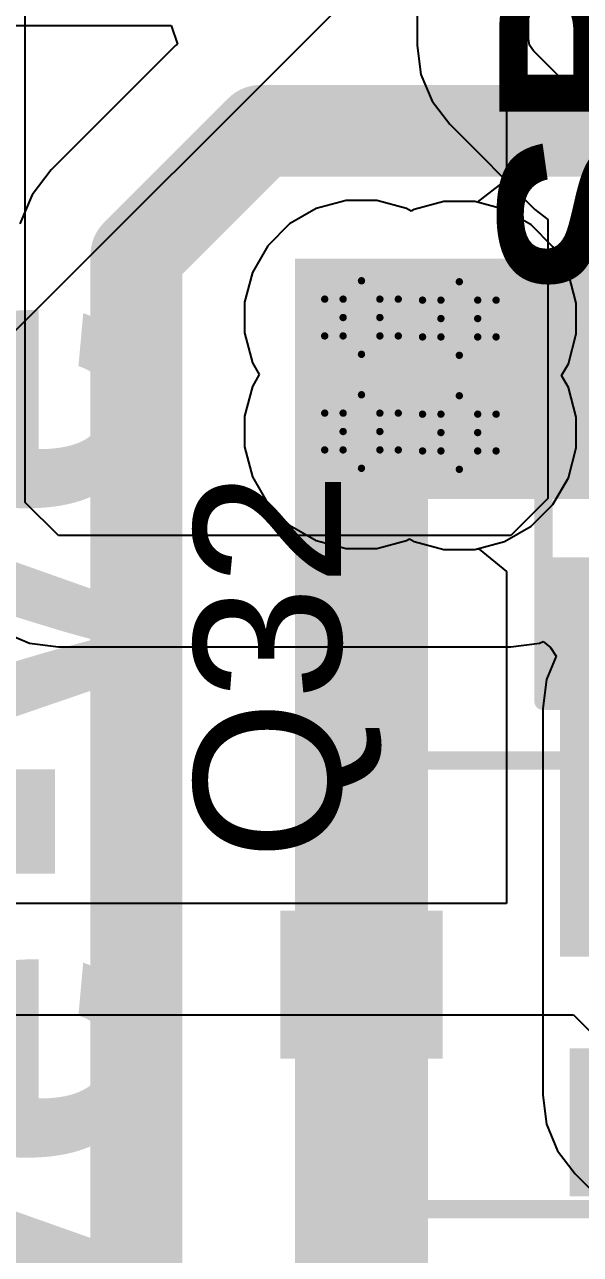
# Model space of a CAD drawing. Header units: inches. Extents: x -3 to 5437, y -3 to 5435.
# Drawn here: x 11.6 to 15.44, y 8.19 to 16.69 of the extents above; entities that cross this region are included whole.
import ezdxf

# ---------------------------------------------------------------- set-up
doc = ezdxf.new("R2010")
doc.units = ezdxf.units.IN
for name, color, linetype in [('Bottom Layer', 5, 'Continuous'), ('Bottom Solder', 6, 'Continuous'), ('Drill Drawing', 1, 'Continuous'), ('GND', 16, 'Continuous'), ('PWR', 76, 'Continuous'), ('Top Layer', 1, 'Continuous'), ('Top Overlay', 2, 'Continuous'), ('Top Paste', 8, 'Continuous'), ('Top Solder', 216, 'Continuous'), ('Via Holes', 16, 'Continuous')]:
    doc.layers.add(name, color=color, linetype=linetype)
doc.styles.add('Arial', font='', dxfattribs={"height": 0.2})
doc.styles.add('Arial_Bold', font='', dxfattribs={"height": 0.2})
doc.styles.get('Arial').set_extended_font_data('Arial')
doc.styles.get('Arial_Bold').set_extended_font_data('Arial', bold=True)

# ---------------------------------------------------------------- blocks, each defined once
blk = doc.blocks.new('S______B______244')
at = {"layer": 'Top Layer'}
for points in [[(-1.143, -0.4445), (-1.143, 0.4445), (-0.381, 0.4445), (-0.381, -0.4445)], [(0.381, -0.4445), (0.381, 0.4445), (1.143, 0.4445), (1.143, -0.4445)]]:
    blk.add_hatch(color=1, dxfattribs=at).paths.add_polyline_path(points)
at = {"layer": 'Top Paste'}
for points in [[(-1.143, -0.4445), (-1.143, 0.4445), (-0.381, 0.4445), (-0.381, -0.4445)], [(0.381, -0.4445), (0.381, 0.4445), (1.143, 0.4445), (1.143, -0.4445)]]:
    blk.add_hatch(color=8, dxfattribs=at).paths.add_polyline_path(points)
at = {"layer": 'Top Solder'}
for points in [[(-1.2446, -0.5461), (-1.2446, 0.5461), (-0.2794, 0.5461), (-0.2794, -0.5461)], [(0.2794, -0.5461), (0.2794, 0.5461), (1.2446, 0.5461), (1.2446, -0.5461)]]:
    blk.add_hatch(color=216, dxfattribs=at).paths.add_polyline_path(points)
at = {"layer": 'Top Overlay'}
for points in [[(-1.27, 0.5588, 0.127, 0.127, 0), (-1.27, -0.5588, 0.127, 0.127, 0)], [(-1.27, 0.5588, 0.127, 0.127, 0), (1.27, 0.5588, 0.127, 0.127, 0)], [(1.27, 0.5588, 0.127, 0.127, 0), (1.27, -0.5588, 0.127, 0.127, 0)], [(-1.27, -0.5588, 0.127, 0.127, 0), (1.27, -0.5588, 0.127, 0.127, 0)]]:
    blk.add_lwpolyline(points, format="xyseb", dxfattribs=at)
for points in [[(-1.30175, 0.5588, 0.0635, 0.0635, 1), (-1.23825, 0.5588, 0.0635, 0.0635, 1)], [(-1.30175, 0.5588, 0.0635, 0.0635, 1), (-1.23825, 0.5588, 0.0635, 0.0635, 1)], [(1.23825, 0.5588, 0.0635, 0.0635, 1), (1.30175, 0.5588, 0.0635, 0.0635, 1)], [(1.23825, 0.5588, 0.0635, 0.0635, 1), (1.30175, 0.5588, 0.0635, 0.0635, 1)], [(-1.30175, -0.5588, 0.0635, 0.0635, 1), (-1.23825, -0.5588, 0.0635, 0.0635, 1)], [(-1.30175, -0.5588, 0.0635, 0.0635, 1), (-1.23825, -0.5588, 0.0635, 0.0635, 1)], [(1.23825, -0.5588, 0.0635, 0.0635, 1), (1.30175, -0.5588, 0.0635, 0.0635, 1)], [(1.23825, -0.5588, 0.0635, 0.0635, 1), (1.30175, -0.5588, 0.0635, 0.0635, 1)]]:
    blk.add_lwpolyline(points, format="xyseb", close=True, dxfattribs=at)
blk = doc.blocks.new('SOT_23_266')
at = {"layer": 'Top Layer'}
for points in [[(-0.41, 1.46), (0.41, 1.46), (0.41, 0.54), (-0.41, 0.54)], [(-1.36, -0.54), (-0.54, -0.54), (-0.54, -1.46), (-1.36, -1.46)], [(0.54, -0.54), (1.36, -0.54), (1.36, -1.46), (0.54, -1.46)]]:
    blk.add_hatch(color=1, dxfattribs=at).paths.add_polyline_path(points)
at = {"layer": 'Top Paste'}
for points in [[(-0.41, 1.46), (0.41, 1.46), (0.41, 0.54), (-0.41, 0.54)], [(-1.36, -0.54), (-0.54, -0.54), (-0.54, -1.46), (-1.36, -1.46)], [(0.54, -0.54), (1.36, -0.54), (1.36, -1.46), (0.54, -1.46)]]:
    blk.add_hatch(color=8, dxfattribs=at).paths.add_polyline_path(points)
at = {"layer": 'Top Solder'}
for points in [[(-0.5116, 1.5616), (0.5116, 1.5616), (0.5116, 0.4384), (-0.5116, 0.4384)], [(-1.4616, -0.4384), (-0.4384, -0.4384), (-0.4384, -1.5616), (-1.4616, -1.5616)], [(0.4384, -0.4384), (1.4616, -0.4384), (1.4616, -1.5616), (0.4384, -1.5616)]]:
    blk.add_hatch(color=216, dxfattribs=at).paths.add_polyline_path(points)
at = {"layer": 'Top Overlay'}
for points in [[(-1.5494, 0.8128, 0.127, 0.127, 0), (-0.5588, 0.8128, 0.127, 0.127, 0)], [(-1.5494, 0.8128, 0.127, 0.127, 0), (-1.5494, -0.5842, 0.127, 0.127, 0)], [(0.5588, 0.8128, 0.127, 0.127, 0), (1.5494, 0.8128, 0.127, 0.127, 0)], [(1.5494, 0.8128, 0.127, 0.127, 0), (1.5494, -0.5842, 0.127, 0.127, 0)], [(-0.3302, -0.7874, 0.127, 0.127, 0), (0.3302, -0.7874, 0.127, 0.127, 0)], [(-1.6764, -1.0414, 0.127, 0.127, 0), (-1.6764, -1.2954, 0.127, 0.127, 0)], [(-1.6764, -1.0414, 0.127, 0.127, 0), (-1.5494, -1.1684, 0.127, 0.127, 0)], [(-1.5494, -1.1684, 0.127, 0.127, 0), (-1.6764, -1.2954, 0.127, 0.127, 0)]]:
    blk.add_lwpolyline(points, format="xyseb", dxfattribs=at)
for points in [[(-1.5812, 0.8128, 0.0635, 0.0635, 1), (-1.5176, 0.8128, 0.0635, 0.0635, 1)], [(-1.5812, 0.8128, 0.0635, 0.0635, 1), (-1.5176, 0.8128, 0.0635, 0.0635, 1)], [(-0.5905, 0.8128, 0.0635, 0.0635, 1), (-0.5271, 0.8128, 0.0635, 0.0635, 1)], [(0.5271, 0.8128, 0.0635, 0.0635, 1), (0.5905, 0.8128, 0.0635, 0.0635, 1)], [(1.5176, 0.8128, 0.0635, 0.0635, 1), (1.5812, 0.8128, 0.0635, 0.0635, 1)], [(1.5176, 0.8128, 0.0635, 0.0635, 1), (1.5812, 0.8128, 0.0635, 0.0635, 1)], [(-1.5812, -0.5842, 0.0635, 0.0635, 1), (-1.5176, -0.5842, 0.0635, 0.0635, 1)], [(1.5176, -0.5842, 0.0635, 0.0635, 1), (1.5812, -0.5842, 0.0635, 0.0635, 1)], [(-0.3619, -0.7874, 0.0635, 0.0635, 1), (-0.2984, -0.7874, 0.0635, 0.0635, 1)], [(0.2984, -0.7874, 0.0635, 0.0635, 1), (0.3619, -0.7874, 0.0635, 0.0635, 1)], [(-1.7082, -1.0414, 0.0635, 0.0635, 1), (-1.6446, -1.0414, 0.0635, 0.0635, 1)], [(-1.7082, -1.0414, 0.0635, 0.0635, 1), (-1.6446, -1.0414, 0.0635, 0.0635, 1)], [(-1.5812, -1.1684, 0.0635, 0.0635, 1), (-1.5176, -1.1684, 0.0635, 0.0635, 1)], [(-1.5812, -1.1684, 0.0635, 0.0635, 1), (-1.5176, -1.1684, 0.0635, 0.0635, 1)], [(-1.7082, -1.2954, 0.0635, 0.0635, 1), (-1.6446, -1.2954, 0.0635, 0.0635, 1)], [(-1.7082, -1.2954, 0.0635, 0.0635, 1), (-1.6446, -1.2954, 0.0635, 0.0635, 1)]]:
    blk.add_lwpolyline(points, format="xyseb", close=True, dxfattribs=at)

msp = doc.modelspace()

# ---------------------------------------------------------------- hatches: boundary and pattern name
at = {"layer": 'Bottom Layer'}
h = msp.add_hatch(color=5, dxfattribs=at)
edge = h.paths.add_edge_path()
edge.add_arc((13.9294, 14.6628), 0.3, 0, 360)
h = msp.add_hatch(color=5, dxfattribs=at)
edge = h.paths.add_edge_path()
edge.add_arc((14.605, 14.6558), 0.3, 0, 360)
h = msp.add_hatch(color=5, dxfattribs=at)
edge = h.paths.add_edge_path()
edge.add_arc((13.9294, 13.8755), 0.3, 0, 360)
h = msp.add_hatch(color=5, dxfattribs=at)
edge = h.paths.add_edge_path()
edge.add_arc((14.605, 13.8684), 0.3, 0, 360)
at = {"layer": 'Bottom Solder'}
h = msp.add_hatch(color=6, dxfattribs=at)
edge = h.paths.add_edge_path()
edge.add_arc((13.9294, 14.6628), 0.15, 0, 360)
h = msp.add_hatch(color=6, dxfattribs=at)
edge = h.paths.add_edge_path()
edge.add_arc((14.605, 14.6558), 0.15, 0, 360)
h = msp.add_hatch(color=6, dxfattribs=at)
edge = h.paths.add_edge_path()
edge.add_arc((13.9294, 13.8755), 0.15, 0, 360)
h = msp.add_hatch(color=6, dxfattribs=at)
edge = h.paths.add_edge_path()
edge.add_arc((14.605, 13.8684), 0.15, 0, 360)
at = {"layer": 'GND'}
h = msp.add_hatch(color=16, dxfattribs=at)
edge = h.paths.add_edge_path()
edge.add_arc((13.9294, 14.6628), 0.3, 0, 360)
h = msp.add_hatch(color=16, dxfattribs=at)
edge = h.paths.add_edge_path()
edge.add_arc((14.605, 14.6558), 0.3, 0, 360)
h = msp.add_hatch(color=16, dxfattribs=at)
edge = h.paths.add_edge_path()
edge.add_arc((13.9294, 13.8755), 0.3, 0, 360)
h = msp.add_hatch(color=16, dxfattribs=at)
edge = h.paths.add_edge_path()
edge.add_arc((14.605, 13.8684), 0.3, 0, 360)
at = {"layer": 'PWR'}
h = msp.add_hatch(color=76, dxfattribs=at)
edge = h.paths.add_edge_path()
edge.add_arc((13.9294, 14.6628), 0.3, 0, 360)
h = msp.add_hatch(color=76, dxfattribs=at)
edge = h.paths.add_edge_path()
edge.add_arc((14.605, 14.6558), 0.3, 0, 360)
h = msp.add_hatch(color=76, dxfattribs=at)
edge = h.paths.add_edge_path()
edge.add_arc((13.9294, 13.8755), 0.3, 0, 360)
h = msp.add_hatch(color=76, dxfattribs=at)
edge = h.paths.add_edge_path()
edge.add_arc((14.605, 13.8684), 0.3, 0, 360)
at = {"layer": 'Top Layer'}
for points in [[(13.4694, 13.4101), (16.1891, 13.4101), (16.1891, 15.0701), (13.4694, 15.0701)], [(14.3894, 14.4281), (13.4694, 14.4281), (13.4694, 6.9986), (14.3894, 6.9986)], [(15.3001, 10.2479), (17.9925, 10.2479), (17.9925, 12.9041), (15.3001, 12.9041)]]:
    msp.add_hatch(color=1, dxfattribs=at).paths.add_polyline_path(points)
h = msp.add_hatch(color=1, dxfattribs=at)
edge = h.paths.add_edge_path()
edge.add_arc((13.9294, 14.6628), 0.3, 0, 360)
h = msp.add_hatch(color=1, dxfattribs=at)
edge = h.paths.add_edge_path()
edge.add_arc((14.605, 14.6558), 0.3, 0, 360)
h = msp.add_hatch(color=1, dxfattribs=at)
edge = h.paths.add_edge_path()
edge.add_arc((13.9294, 13.8755), 0.3, 0, 360)
h = msp.add_hatch(color=1, dxfattribs=at)
edge = h.paths.add_edge_path()
edge.add_arc((14.605, 13.8684), 0.3, 0, 360)
at = {"layer": 'Top Solder'}
h = msp.add_hatch(color=216, dxfattribs=at)
edge = h.paths.add_edge_path()
edge.add_arc((13.9294, 14.6628), 0.15, 0, 360)
h = msp.add_hatch(color=216, dxfattribs=at)
edge = h.paths.add_edge_path()
edge.add_arc((14.605, 14.6558), 0.15, 0, 360)
h = msp.add_hatch(color=216, dxfattribs=at)
edge = h.paths.add_edge_path()
edge.add_arc((13.9294, 13.8755), 0.15, 0, 360)
h = msp.add_hatch(color=216, dxfattribs=at)
edge = h.paths.add_edge_path()
edge.add_arc((14.605, 13.8684), 0.15, 0, 360)
at = {"layer": 'Via Holes'}
h = msp.add_hatch(color=7, dxfattribs=at)
edge = h.paths.add_edge_path()
edge.add_arc((13.9294, 14.6628), 0.15, 0, 360)
h = msp.add_hatch(color=7, dxfattribs=at)
edge = h.paths.add_edge_path()
edge.add_arc((14.605, 14.6558), 0.15, 0, 360)
h = msp.add_hatch(color=7, dxfattribs=at)
edge = h.paths.add_edge_path()
edge.add_arc((13.9294, 13.8755), 0.15, 0, 360)
h = msp.add_hatch(color=7, dxfattribs=at)
edge = h.paths.add_edge_path()
edge.add_arc((14.605, 13.8684), 0.15, 0, 360)

# ---------------------------------------------------------------- linework, layer by layer
at = {"layer": 'Bottom Layer'}
for p, q in [((11.6078, 13.3858), (11.6078, 24.9174)), ((14.3137, 19.7426), (14.3137, 16.5408)), ((15.0823, 16.5911), (15.0823, 19.6922)), ((15.0886, 16.5433), (15.0823, 16.5911)), ((14.3137, 16.5408), (14.3137, 16.5407)), ((14.3137, 16.5407), (14.3399, 16.3418)), ((15.1179, 16.5051), (15.0886, 16.5433)), ((15.6353, 15.9877), (15.1179, 16.5051)), ((14.3399, 16.3418), (14.4167, 16.1564)), ((14.4167, 16.1564), (14.5388, 15.9973)), ((14.5388, 15.9973), (15.1275, 15.4086)), ((15.1275, 15.4086), (15.2174, 15.3396)), ((15.2174, 15.3396), (15.2174, 13.414)), ((11.8364, 13.1572), (11.6078, 13.3858)), ((15.2174, 13.414), (14.9606, 13.1572)), ((14.9606, 13.1572), (11.8364, 13.1572)), ((11.4521, 12.4916), (11.6375, 12.4148)), ((11.6375, 12.4148), (11.8364, 12.3886)), ((14.9606, 12.3886), (15.1595, 12.4148)), ((15.1595, 12.4148), (15.1831, 12.4246)), ((15.1831, 12.4246), (15.2351, 12.3849)), ((11.8364, 12.3886), (14.9606, 12.3886)), ((15.2746, 12.325), (15.2072, 12.1623)), ((15.2351, 12.3849), (15.2746, 12.325)), ((15.2072, 12.1623), (15.181, 11.9633)), ((15.181, 11.9633), (15.181, 9.2912)), ((15.181, 9.2912), (15.181, 9.2912)), ((15.181, 9.2912), (15.2072, 9.0923)), ((15.2072, 9.0923), (15.284, 8.9069)), ((15.284, 8.9069), (15.4061, 8.7478)), ((15.4061, 8.7478), (15.4061, 8.7477)), ((15.4061, 8.7477), (15.7312, 8.4227))]:
    msp.add_line(p, q, dxfattribs=at)
at = {"layer": 'Bottom Solder'}
msp.add_line((0.3381, 3.382), (5436.9008, 5435.1662), dxfattribs=at)
at = {"layer": 'Drill Drawing'}
for points in [[(13.8024, 14.7898, 0.0508, 0.0508, 0), (13.9294, 14.9168, 0.0508, 0.0508, 0)], [(13.9294, 14.9168, 0.0508, 0.0508, 0), (14.0564, 14.7898, 0.0508, 0.0508, 0)], [(14.478, 14.7828, 0.0508, 0.0508, 0), (14.605, 14.9098, 0.0508, 0.0508, 0)], [(14.605, 14.9098, 0.0508, 0.0508, 0), (14.732, 14.7828, 0.0508, 0.0508, 0)], [(13.6754, 14.7898, 0.0508, 0.0508, 0), (13.8024, 14.6628, 0.0508, 0.0508, 0)], [(13.6754, 14.7898, 0.0508, 0.0508, 0), (13.8024, 14.7898, 0.0508, 0.0508, 0)], [(14.0564, 14.7898, 0.0508, 0.0508, 0), (14.1834, 14.7898, 0.0508, 0.0508, 0)], [(14.0564, 14.6628, 0.0508, 0.0508, 0), (14.1834, 14.7898, 0.0508, 0.0508, 0)], [(14.351, 14.7828, 0.0508, 0.0508, 0), (14.478, 14.6558, 0.0508, 0.0508, 0)], [(14.351, 14.7828, 0.0508, 0.0508, 0), (14.478, 14.7828, 0.0508, 0.0508, 0)], [(14.732, 14.7828, 0.0508, 0.0508, 0), (14.859, 14.7828, 0.0508, 0.0508, 0)], [(14.732, 14.6558, 0.0508, 0.0508, 0), (14.859, 14.7828, 0.0508, 0.0508, 0)], [(13.6754, 14.5358, 0.0508, 0.0508, 0), (13.8024, 14.6628, 0.0508, 0.0508, 0)], [(14.0564, 14.6628, 0.0508, 0.0508, 0), (14.1834, 14.5358, 0.0508, 0.0508, 0)], [(14.351, 14.5288, 0.0508, 0.0508, 0), (14.478, 14.6558, 0.0508, 0.0508, 0)], [(14.732, 14.6558, 0.0508, 0.0508, 0), (14.859, 14.5288, 0.0508, 0.0508, 0)], [(13.6754, 14.5358, 0.0508, 0.0508, 0), (13.8024, 14.5358, 0.0508, 0.0508, 0)], [(13.8024, 14.5358, 0.0508, 0.0508, 0), (13.9294, 14.4088, 0.0508, 0.0508, 0)], [(13.9294, 14.4088, 0.0508, 0.0508, 0), (14.0564, 14.5358, 0.0508, 0.0508, 0)], [(14.0564, 14.5358, 0.0508, 0.0508, 0), (14.1834, 14.5358, 0.0508, 0.0508, 0)], [(14.351, 14.5288, 0.0508, 0.0508, 0), (14.478, 14.5288, 0.0508, 0.0508, 0)], [(14.478, 14.5288, 0.0508, 0.0508, 0), (14.605, 14.4018, 0.0508, 0.0508, 0)], [(14.605, 14.4018, 0.0508, 0.0508, 0), (14.732, 14.5288, 0.0508, 0.0508, 0)], [(14.732, 14.5288, 0.0508, 0.0508, 0), (14.859, 14.5288, 0.0508, 0.0508, 0)], [(13.8024, 14.0025, 0.0508, 0.0508, 0), (13.9294, 14.1295, 0.0508, 0.0508, 0)], [(13.9294, 14.1295, 0.0508, 0.0508, 0), (14.0564, 14.0025, 0.0508, 0.0508, 0)], [(14.478, 13.9954, 0.0508, 0.0508, 0), (14.605, 14.1224, 0.0508, 0.0508, 0)], [(14.605, 14.1224, 0.0508, 0.0508, 0), (14.732, 13.9954, 0.0508, 0.0508, 0)], [(13.6754, 14.0025, 0.0508, 0.0508, 0), (13.8024, 13.8755, 0.0508, 0.0508, 0)], [(13.6754, 14.0025, 0.0508, 0.0508, 0), (13.8024, 14.0025, 0.0508, 0.0508, 0)], [(14.0564, 14.0025, 0.0508, 0.0508, 0), (14.1834, 14.0025, 0.0508, 0.0508, 0)], [(14.0564, 13.8755, 0.0508, 0.0508, 0), (14.1834, 14.0025, 0.0508, 0.0508, 0)], [(14.351, 13.9954, 0.0508, 0.0508, 0), (14.478, 13.8684, 0.0508, 0.0508, 0)], [(14.351, 13.9954, 0.0508, 0.0508, 0), (14.478, 13.9954, 0.0508, 0.0508, 0)], [(14.732, 13.9954, 0.0508, 0.0508, 0), (14.859, 13.9954, 0.0508, 0.0508, 0)], [(14.732, 13.8684, 0.0508, 0.0508, 0), (14.859, 13.9954, 0.0508, 0.0508, 0)], [(13.6754, 13.7485, 0.0508, 0.0508, 0), (13.8024, 13.8755, 0.0508, 0.0508, 0)], [(14.0564, 13.8755, 0.0508, 0.0508, 0), (14.1834, 13.7485, 0.0508, 0.0508, 0)], [(14.351, 13.7414, 0.0508, 0.0508, 0), (14.478, 13.8684, 0.0508, 0.0508, 0)], [(14.732, 13.8684, 0.0508, 0.0508, 0), (14.859, 13.7414, 0.0508, 0.0508, 0)], [(13.6754, 13.7485, 0.0508, 0.0508, 0), (13.8024, 13.7485, 0.0508, 0.0508, 0)], [(13.8024, 13.7485, 0.0508, 0.0508, 0), (13.9294, 13.6215, 0.0508, 0.0508, 0)], [(13.9294, 13.6215, 0.0508, 0.0508, 0), (14.0564, 13.7485, 0.0508, 0.0508, 0)], [(14.0564, 13.7485, 0.0508, 0.0508, 0), (14.1834, 13.7485, 0.0508, 0.0508, 0)], [(14.351, 13.7414, 0.0508, 0.0508, 0), (14.478, 13.7414, 0.0508, 0.0508, 0)], [(14.478, 13.7414, 0.0508, 0.0508, 0), (14.605, 13.6144, 0.0508, 0.0508, 0)], [(14.605, 13.6144, 0.0508, 0.0508, 0), (14.732, 13.7414, 0.0508, 0.0508, 0)], [(14.732, 13.7414, 0.0508, 0.0508, 0), (14.859, 13.7414, 0.0508, 0.0508, 0)]]:
    msp.add_lwpolyline(points, format="xyseb", dxfattribs=at)
for points in [[(13.9167, 14.9168, 0.0254, 0.0254, 1), (13.9421, 14.9168, 0.0254, 0.0254, 1)], [(13.9167, 14.9168, 0.0254, 0.0254, 1), (13.9421, 14.9168, 0.0254, 0.0254, 1)], [(14.5923, 14.9098, 0.0254, 0.0254, 1), (14.6177, 14.9098, 0.0254, 0.0254, 1)], [(14.5923, 14.9098, 0.0254, 0.0254, 1), (14.6177, 14.9098, 0.0254, 0.0254, 1)], [(13.6627, 14.7898, 0.0254, 0.0254, 1), (13.6881, 14.7898, 0.0254, 0.0254, 1)], [(13.6627, 14.7898, 0.0254, 0.0254, 1), (13.6881, 14.7898, 0.0254, 0.0254, 1)], [(13.7897, 14.7898, 0.0254, 0.0254, 1), (13.8151, 14.7898, 0.0254, 0.0254, 1)], [(13.7897, 14.7898, 0.0254, 0.0254, 1), (13.8151, 14.7898, 0.0254, 0.0254, 1)], [(14.0437, 14.7898, 0.0254, 0.0254, 1), (14.0691, 14.7898, 0.0254, 0.0254, 1)], [(14.0437, 14.7898, 0.0254, 0.0254, 1), (14.0691, 14.7898, 0.0254, 0.0254, 1)], [(14.1707, 14.7898, 0.0254, 0.0254, 1), (14.1961, 14.7898, 0.0254, 0.0254, 1)], [(14.1707, 14.7898, 0.0254, 0.0254, 1), (14.1961, 14.7898, 0.0254, 0.0254, 1)], [(14.3383, 14.7828, 0.0254, 0.0254, 1), (14.3637, 14.7828, 0.0254, 0.0254, 1)], [(14.3383, 14.7828, 0.0254, 0.0254, 1), (14.3637, 14.7828, 0.0254, 0.0254, 1)], [(14.4653, 14.7828, 0.0254, 0.0254, 1), (14.4907, 14.7828, 0.0254, 0.0254, 1)], [(14.4653, 14.7828, 0.0254, 0.0254, 1), (14.4907, 14.7828, 0.0254, 0.0254, 1)], [(14.7193, 14.7828, 0.0254, 0.0254, 1), (14.7447, 14.7828, 0.0254, 0.0254, 1)], [(14.7193, 14.7828, 0.0254, 0.0254, 1), (14.7447, 14.7828, 0.0254, 0.0254, 1)], [(14.8463, 14.7828, 0.0254, 0.0254, 1), (14.8717, 14.7828, 0.0254, 0.0254, 1)], [(14.8463, 14.7828, 0.0254, 0.0254, 1), (14.8717, 14.7828, 0.0254, 0.0254, 1)], [(13.7897, 14.6628, 0.0254, 0.0254, 1), (13.8151, 14.6628, 0.0254, 0.0254, 1)], [(13.7897, 14.6628, 0.0254, 0.0254, 1), (13.8151, 14.6628, 0.0254, 0.0254, 1)], [(14.0437, 14.6628, 0.0254, 0.0254, 1), (14.0691, 14.6628, 0.0254, 0.0254, 1)], [(14.0437, 14.6628, 0.0254, 0.0254, 1), (14.0691, 14.6628, 0.0254, 0.0254, 1)], [(14.4653, 14.6558, 0.0254, 0.0254, 1), (14.4907, 14.6558, 0.0254, 0.0254, 1)], [(14.4653, 14.6558, 0.0254, 0.0254, 1), (14.4907, 14.6558, 0.0254, 0.0254, 1)], [(14.7193, 14.6558, 0.0254, 0.0254, 1), (14.7447, 14.6558, 0.0254, 0.0254, 1)], [(14.7193, 14.6558, 0.0254, 0.0254, 1), (14.7447, 14.6558, 0.0254, 0.0254, 1)], [(13.6627, 14.5358, 0.0254, 0.0254, 1), (13.6881, 14.5358, 0.0254, 0.0254, 1)], [(13.6627, 14.5358, 0.0254, 0.0254, 1), (13.6881, 14.5358, 0.0254, 0.0254, 1)], [(13.7897, 14.5358, 0.0254, 0.0254, 1), (13.8151, 14.5358, 0.0254, 0.0254, 1)], [(13.7897, 14.5358, 0.0254, 0.0254, 1), (13.8151, 14.5358, 0.0254, 0.0254, 1)], [(14.0437, 14.5358, 0.0254, 0.0254, 1), (14.0691, 14.5358, 0.0254, 0.0254, 1)], [(14.0437, 14.5358, 0.0254, 0.0254, 1), (14.0691, 14.5358, 0.0254, 0.0254, 1)], [(14.1707, 14.5358, 0.0254, 0.0254, 1), (14.1961, 14.5358, 0.0254, 0.0254, 1)], [(14.1707, 14.5358, 0.0254, 0.0254, 1), (14.1961, 14.5358, 0.0254, 0.0254, 1)], [(14.3383, 14.5288, 0.0254, 0.0254, 1), (14.3637, 14.5288, 0.0254, 0.0254, 1)], [(14.3383, 14.5288, 0.0254, 0.0254, 1), (14.3637, 14.5288, 0.0254, 0.0254, 1)], [(14.4653, 14.5288, 0.0254, 0.0254, 1), (14.4907, 14.5288, 0.0254, 0.0254, 1)], [(14.4653, 14.5288, 0.0254, 0.0254, 1), (14.4907, 14.5288, 0.0254, 0.0254, 1)], [(14.7193, 14.5288, 0.0254, 0.0254, 1), (14.7447, 14.5288, 0.0254, 0.0254, 1)], [(14.7193, 14.5288, 0.0254, 0.0254, 1), (14.7447, 14.5288, 0.0254, 0.0254, 1)], [(14.8463, 14.5288, 0.0254, 0.0254, 1), (14.8717, 14.5288, 0.0254, 0.0254, 1)], [(14.8463, 14.5288, 0.0254, 0.0254, 1), (14.8717, 14.5288, 0.0254, 0.0254, 1)], [(13.9167, 14.4088, 0.0254, 0.0254, 1), (13.9421, 14.4088, 0.0254, 0.0254, 1)], [(13.9167, 14.4088, 0.0254, 0.0254, 1), (13.9421, 14.4088, 0.0254, 0.0254, 1)], [(14.5923, 14.4018, 0.0254, 0.0254, 1), (14.6177, 14.4018, 0.0254, 0.0254, 1)], [(14.5923, 14.4018, 0.0254, 0.0254, 1), (14.6177, 14.4018, 0.0254, 0.0254, 1)], [(13.9167, 14.1295, 0.0254, 0.0254, 1), (13.9421, 14.1295, 0.0254, 0.0254, 1)], [(13.9167, 14.1295, 0.0254, 0.0254, 1), (13.9421, 14.1295, 0.0254, 0.0254, 1)], [(14.5923, 14.1224, 0.0254, 0.0254, 1), (14.6177, 14.1224, 0.0254, 0.0254, 1)], [(14.5923, 14.1224, 0.0254, 0.0254, 1), (14.6177, 14.1224, 0.0254, 0.0254, 1)], [(13.6627, 14.0025, 0.0254, 0.0254, 1), (13.6881, 14.0025, 0.0254, 0.0254, 1)], [(13.6627, 14.0025, 0.0254, 0.0254, 1), (13.6881, 14.0025, 0.0254, 0.0254, 1)], [(13.7897, 14.0025, 0.0254, 0.0254, 1), (13.8151, 14.0025, 0.0254, 0.0254, 1)], [(13.7897, 14.0025, 0.0254, 0.0254, 1), (13.8151, 14.0025, 0.0254, 0.0254, 1)], [(14.0437, 14.0025, 0.0254, 0.0254, 1), (14.0691, 14.0025, 0.0254, 0.0254, 1)], [(14.0437, 14.0025, 0.0254, 0.0254, 1), (14.0691, 14.0025, 0.0254, 0.0254, 1)], [(14.1707, 14.0025, 0.0254, 0.0254, 1), (14.1961, 14.0025, 0.0254, 0.0254, 1)], [(14.1707, 14.0025, 0.0254, 0.0254, 1), (14.1961, 14.0025, 0.0254, 0.0254, 1)], [(14.3383, 13.9954, 0.0254, 0.0254, 1), (14.3637, 13.9954, 0.0254, 0.0254, 1)], [(14.3383, 13.9954, 0.0254, 0.0254, 1), (14.3637, 13.9954, 0.0254, 0.0254, 1)], [(14.4653, 13.9954, 0.0254, 0.0254, 1), (14.4907, 13.9954, 0.0254, 0.0254, 1)], [(14.4653, 13.9954, 0.0254, 0.0254, 1), (14.4907, 13.9954, 0.0254, 0.0254, 1)], [(14.7193, 13.9954, 0.0254, 0.0254, 1), (14.7447, 13.9954, 0.0254, 0.0254, 1)], [(14.7193, 13.9954, 0.0254, 0.0254, 1), (14.7447, 13.9954, 0.0254, 0.0254, 1)], [(14.8463, 13.9954, 0.0254, 0.0254, 1), (14.8717, 13.9954, 0.0254, 0.0254, 1)], [(14.8463, 13.9954, 0.0254, 0.0254, 1), (14.8717, 13.9954, 0.0254, 0.0254, 1)], [(13.7897, 13.8755, 0.0254, 0.0254, 1), (13.8151, 13.8755, 0.0254, 0.0254, 1)], [(13.7897, 13.8755, 0.0254, 0.0254, 1), (13.8151, 13.8755, 0.0254, 0.0254, 1)], [(14.0437, 13.8755, 0.0254, 0.0254, 1), (14.0691, 13.8755, 0.0254, 0.0254, 1)], [(14.0437, 13.8755, 0.0254, 0.0254, 1), (14.0691, 13.8755, 0.0254, 0.0254, 1)], [(14.4653, 13.8684, 0.0254, 0.0254, 1), (14.4907, 13.8684, 0.0254, 0.0254, 1)], [(14.4653, 13.8684, 0.0254, 0.0254, 1), (14.4907, 13.8684, 0.0254, 0.0254, 1)], [(14.7193, 13.8684, 0.0254, 0.0254, 1), (14.7447, 13.8684, 0.0254, 0.0254, 1)], [(14.7193, 13.8684, 0.0254, 0.0254, 1), (14.7447, 13.8684, 0.0254, 0.0254, 1)], [(13.6627, 13.7485, 0.0254, 0.0254, 1), (13.6881, 13.7485, 0.0254, 0.0254, 1)], [(13.6627, 13.7485, 0.0254, 0.0254, 1), (13.6881, 13.7485, 0.0254, 0.0254, 1)], [(13.7897, 13.7485, 0.0254, 0.0254, 1), (13.8151, 13.7485, 0.0254, 0.0254, 1)], [(13.7897, 13.7485, 0.0254, 0.0254, 1), (13.8151, 13.7485, 0.0254, 0.0254, 1)], [(14.0437, 13.7485, 0.0254, 0.0254, 1), (14.0691, 13.7485, 0.0254, 0.0254, 1)], [(14.0437, 13.7485, 0.0254, 0.0254, 1), (14.0691, 13.7485, 0.0254, 0.0254, 1)], [(14.1707, 13.7485, 0.0254, 0.0254, 1), (14.1961, 13.7485, 0.0254, 0.0254, 1)], [(14.1707, 13.7485, 0.0254, 0.0254, 1), (14.1961, 13.7485, 0.0254, 0.0254, 1)], [(14.3383, 13.7414, 0.0254, 0.0254, 1), (14.3637, 13.7414, 0.0254, 0.0254, 1)], [(14.3383, 13.7414, 0.0254, 0.0254, 1), (14.3637, 13.7414, 0.0254, 0.0254, 1)], [(14.4653, 13.7414, 0.0254, 0.0254, 1), (14.4907, 13.7414, 0.0254, 0.0254, 1)], [(14.4653, 13.7414, 0.0254, 0.0254, 1), (14.4907, 13.7414, 0.0254, 0.0254, 1)], [(14.7193, 13.7414, 0.0254, 0.0254, 1), (14.7447, 13.7414, 0.0254, 0.0254, 1)], [(14.7193, 13.7414, 0.0254, 0.0254, 1), (14.7447, 13.7414, 0.0254, 0.0254, 1)], [(14.8463, 13.7414, 0.0254, 0.0254, 1), (14.8717, 13.7414, 0.0254, 0.0254, 1)], [(14.8463, 13.7414, 0.0254, 0.0254, 1), (14.8717, 13.7414, 0.0254, 0.0254, 1)], [(13.9167, 13.6215, 0.0254, 0.0254, 1), (13.9421, 13.6215, 0.0254, 0.0254, 1)], [(13.9167, 13.6215, 0.0254, 0.0254, 1), (13.9421, 13.6215, 0.0254, 0.0254, 1)], [(14.5923, 13.6144, 0.0254, 0.0254, 1), (14.6177, 13.6144, 0.0254, 0.0254, 1)], [(14.5923, 13.6144, 0.0254, 0.0254, 1), (14.6177, 13.6144, 0.0254, 0.0254, 1)]]:
    msp.add_lwpolyline(points, format="xyseb", close=True, dxfattribs=at)
at = {"layer": 'GND'}
for p, q in [((13.823, 15.4708), (13.6175, 15.4158)), ((14.0358, 15.4708), (13.823, 15.4708)), ((14.2413, 15.4158), (14.0358, 15.4708)), ((14.4986, 15.4638), (14.2931, 15.4087)), ((14.7114, 15.4638), (14.4986, 15.4638)), ((14.9169, 15.4087), (14.7114, 15.4638)), ((13.6175, 15.4158), (13.4333, 15.3094)), ((14.2733, 15.3973), (14.2413, 15.4158)), ((14.2931, 15.4087), (14.2733, 15.3973)), ((15.1011, 15.3023), (14.9169, 15.4087)), ((13.4333, 15.3094), (13.2828, 15.1589)), ((15.2516, 15.1519), (15.1011, 15.3023)), ((13.2828, 15.1589), (13.1765, 14.9747)), ((15.3579, 14.9676), (15.2516, 15.1519)), ((13.1765, 14.9747), (13.1214, 14.7692)), ((15.413, 14.7621), (15.3579, 14.9676)), ((13.1214, 14.7692), (13.1214, 14.5564)), ((15.413, 14.5494), (15.413, 14.7621)), ((13.1214, 14.5564), (13.1765, 14.3509)), ((15.3579, 14.3439), (15.413, 14.5494)), ((13.1765, 14.3509), (13.2237, 14.2691)), ((15.3107, 14.2621), (15.3579, 14.3439)), ((13.1765, 14.1873), (13.1214, 13.9818)), ((13.2237, 14.2691), (13.1765, 14.1873)), ((15.3579, 14.1803), (15.3107, 14.2621)), ((15.413, 13.9748), (15.3579, 14.1803)), ((13.1214, 13.9818), (13.1214, 13.7691)), ((15.413, 13.762), (15.413, 13.9748)), ((13.1214, 13.7691), (13.1765, 13.5636)), ((15.3579, 13.5565), (15.413, 13.762)), ((13.1765, 13.5636), (13.2828, 13.3793)), ((15.2516, 13.3723), (15.3579, 13.5565)), ((13.2828, 13.3793), (13.4333, 13.2289)), ((15.1011, 13.2218), (15.2516, 13.3723)), ((13.4333, 13.2289), (13.6175, 13.1225)), ((14.9169, 13.1155), (15.1011, 13.2218)), ((13.6175, 13.1225), (13.823, 13.0675)), ((14.0358, 13.0675), (14.2413, 13.1225)), ((14.2413, 13.1225), (14.2611, 13.134)), ((14.2611, 13.134), (14.2931, 13.1155)), ((14.2931, 13.1155), (14.4986, 13.0604)), ((14.7114, 13.0604), (14.9169, 13.1155)), ((13.823, 13.0675), (14.0358, 13.0675)), ((14.4986, 13.0604), (14.7114, 13.0604))]:
    msp.add_line(p, q, dxfattribs=at)
at = {"layer": 'PWR'}
for p, q in [((14.9567, 16.6932), (14.9305, 16.4943)), ((14.9305, 16.4943), (14.9305, 15.6154)), ((14.9305, 15.6154), (14.7273, 15.4595)), ((13.823, 15.4708), (13.6175, 15.4158)), ((14.0358, 15.4708), (13.823, 15.4708)), ((14.2413, 15.4158), (14.0358, 15.4708)), ((14.4986, 15.4638), (14.2931, 15.4087)), ((14.7114, 15.4638), (14.4986, 15.4638)), ((14.7273, 15.4595), (14.7114, 15.4638)), ((13.6175, 15.4158), (13.4333, 15.3094)), ((14.2733, 15.3973), (14.2413, 15.4158)), ((14.2931, 15.4087), (14.2733, 15.3973)), ((13.4333, 15.3094), (13.2828, 15.1589)), ((13.2828, 15.1589), (13.1765, 14.9747)), ((13.1765, 14.9747), (13.1214, 14.7692)), ((13.1214, 14.7692), (13.1214, 14.5564)), ((13.1214, 14.5564), (13.1765, 14.3509)), ((13.1765, 14.3509), (13.2237, 14.2691)), ((13.1765, 14.1873), (13.1214, 13.9818)), ((13.2237, 14.2691), (13.1765, 14.1873)), ((13.1214, 13.9818), (13.1214, 13.7691)), ((13.1214, 13.7691), (13.1765, 13.5636)), ((13.1765, 13.5636), (13.2828, 13.3793)), ((13.2828, 13.3793), (13.4333, 13.2289)), ((13.4333, 13.2289), (13.6175, 13.1225)), ((13.6175, 13.1225), (13.823, 13.0675)), ((14.0358, 13.0675), (14.2413, 13.1225)), ((14.2413, 13.1225), (14.2611, 13.134)), ((14.2611, 13.134), (14.2931, 13.1155)), ((14.2931, 13.1155), (14.4986, 13.0604)), ((13.823, 13.0675), (14.0358, 13.0675)), ((14.4986, 13.0604), (14.7114, 13.0604)), ((14.7114, 13.0604), (14.7301, 13.0654)), ((14.7301, 13.0654), (14.7415, 13.0641)), ((14.7415, 13.0641), (14.9305, 12.9087)), ((14.9305, 12.9087), (14.9305, 10.6161)), ((14.9305, 10.6161), (10.4224, 10.6161)), ((7.0282, 9.8476), (15.3933, 9.8476)), ((15.3933, 9.8476), (16.995, 8.2458))]:
    msp.add_line(p, q, dxfattribs=at)
at = {"layer": 'Top Layer'}
for p, q in [((7.5911, 16.6787), (12.6158, 16.6787)), ((12.6158, 16.6787), (12.659, 16.5517)), ((12.6448, 16.5408), (11.7865, 15.6826)), ((12.659, 16.5517), (12.6448, 16.5408)), ((11.7865, 15.6826), (11.6542, 15.5101)), ((11.6542, 15.5101), (11.571, 15.3093))]:
    msp.add_line(p, q, dxfattribs=at)
for points in [[(12.3753, 15.0938, 0.635, 0.635, 0), (13.2335, 15.9521, 0.635, 0.635, 0)], [(13.2335, 15.9521, 0.635, 0.635, 0), (20.9008, 15.9521, 0.635, 0.635, 0)], [(12.3753, 2.3537, 0.635, 0.635, 0), (12.3753, 15.0938, 0.635, 0.635, 0)]]:
    msp.add_lwpolyline(points, format="xyseb", dxfattribs=at)
for points in [[(13.0748, 15.9521, 0.3175, 0.3175, 1), (13.3923, 15.9521, 0.3175, 0.3175, 1)], [(13.0748, 15.9521, 0.3175, 0.3175, 1), (13.3923, 15.9521, 0.3175, 0.3175, 1)], [(12.2165, 15.0938, 0.3175, 0.3175, 1), (12.534, 15.0938, 0.3175, 0.3175, 1)], [(12.2165, 15.0938, 0.3175, 0.3175, 1), (12.534, 15.0938, 0.3175, 0.3175, 1)]]:
    msp.add_lwpolyline(points, format="xyseb", close=True, dxfattribs=at)
at = {"layer": 'Top Solder'}
msp.add_line((0.3381, 3.382), (5436.9008, 5435.1662), dxfattribs=at)

# ---------------------------------------------------------------- block references
at = {"rotation": 90}
for name, p in [('S______B______244', (15.7446, 13.2851)), ('SOT_23_266', (14.9294, 10.0549))]:
    msp.add_blockref(name, p, dxfattribs=at)

# ---------------------------------------------------------------- texts
at = {"layer": 'Top Overlay'}
for s, height, style, p in [('SB39', 1.27, 'Arial_Bold', (16.1507, 14.7823)), ('-ve', 2.032, 'Arial_Bold', (12.403, 10.7105)), ('Q32', 1.016, 'Arial', (13.7887, 10.9148)), ('+ve', 2.032, 'Arial_Bold', (12.4027, 5.5132))]:
    msp.add_text(s, height=height, rotation=90, dxfattribs=dict(at, style=style)).set_placement(p)

doc.saveas('drawing.dxf')
